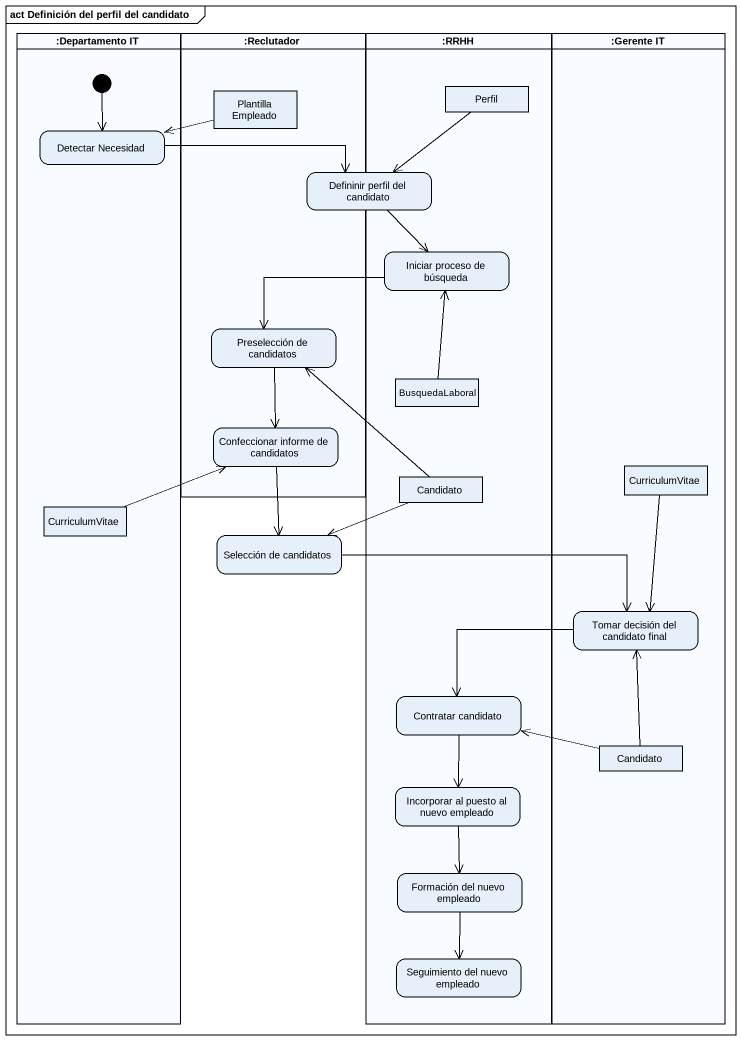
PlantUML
@startuml
mainframe act Definición del perfil del candidato
hide empty description
state ":Departamento IT" as Departamento_IT <<partition>> {
  state "Detectar Necesidad" as Detectar_Necesidad
  state "CurriculumVitae" as CurriculumVitae_2 <<object>>
  [*] --> Detectar_Necesidad
}
state ":Reclutador" as Reclutador <<partition>> {
  state "Plantilla Empleado" as Plantilla_Empleado <<object>>
  state "Preselección de candidatos" as Preselección_de_candidatos
  state "Confeccionar informe de candidatos" as Confeccionar_informe_de
}
state ":RRHH" as RRHH <<partition>> {
  state Perfil <<object>>
  state "Iniciar proceso de búsqueda" as Iniciar_proceso_de_búsqueda
  state BusquedaLaboral <<object>>
  state Candidato <<object>>
  state "Contratar candidato" as Contratar_candidato
  state "Incorporar al puesto al nuevo empleado" as Incorporar_al_puesto_al
  state "Formación del nuevo empleado" as Formación_del_nuevo_empleado
  state "Seguimiento del nuevo empleado" as Seguimiento_del_nuevo
}
state ":Gerente IT" as Gerente_IT <<partition>> {
  state CurriculumVitae <<object>>
  state "Tomar decisión del candidato final" as Tomar_decisión_del
  state "Candidato" as Candidato_2 <<object>>
}
state "Defininir perfil del candidato" as Defininir_perfil_del
state "Selección de candidatos" as Selección_de_candidatos
Plantilla_Empleado -left-> Detectar_Necesidad
Perfil --> Defininir_perfil_del
Detectar_Necesidad -right-> Defininir_perfil_del
Defininir_perfil_del --> Iniciar_proceso_de_búsqueda
Iniciar_proceso_de_búsqueda -left-> Preselección_de_candidatos
Preselección_de_candidatos --> Confeccionar_informe_de
BusquedaLaboral -up-> Iniciar_proceso_de_búsqueda
Confeccionar_informe_de --> Selección_de_candidatos
Candidato -up-> Preselección_de_candidatos
Candidato -left-> Selección_de_candidatos
CurriculumVitae --> Tomar_decisión_del
CurriculumVitae_2 -right-> Confeccionar_informe_de
Selección_de_candidatos -right-> Tomar_decisión_del
Tomar_decisión_del -left-> Contratar_candidato
Contratar_candidato --> Incorporar_al_puesto_al
Candidato_2 -up-> Tomar_decisión_del
Candidato_2 -left-> Contratar_candidato
Incorporar_al_puesto_al --> Formación_del_nuevo_empleado
Formación_del_nuevo_empleado --> Seguimiento_del_nuevo
@enduml
